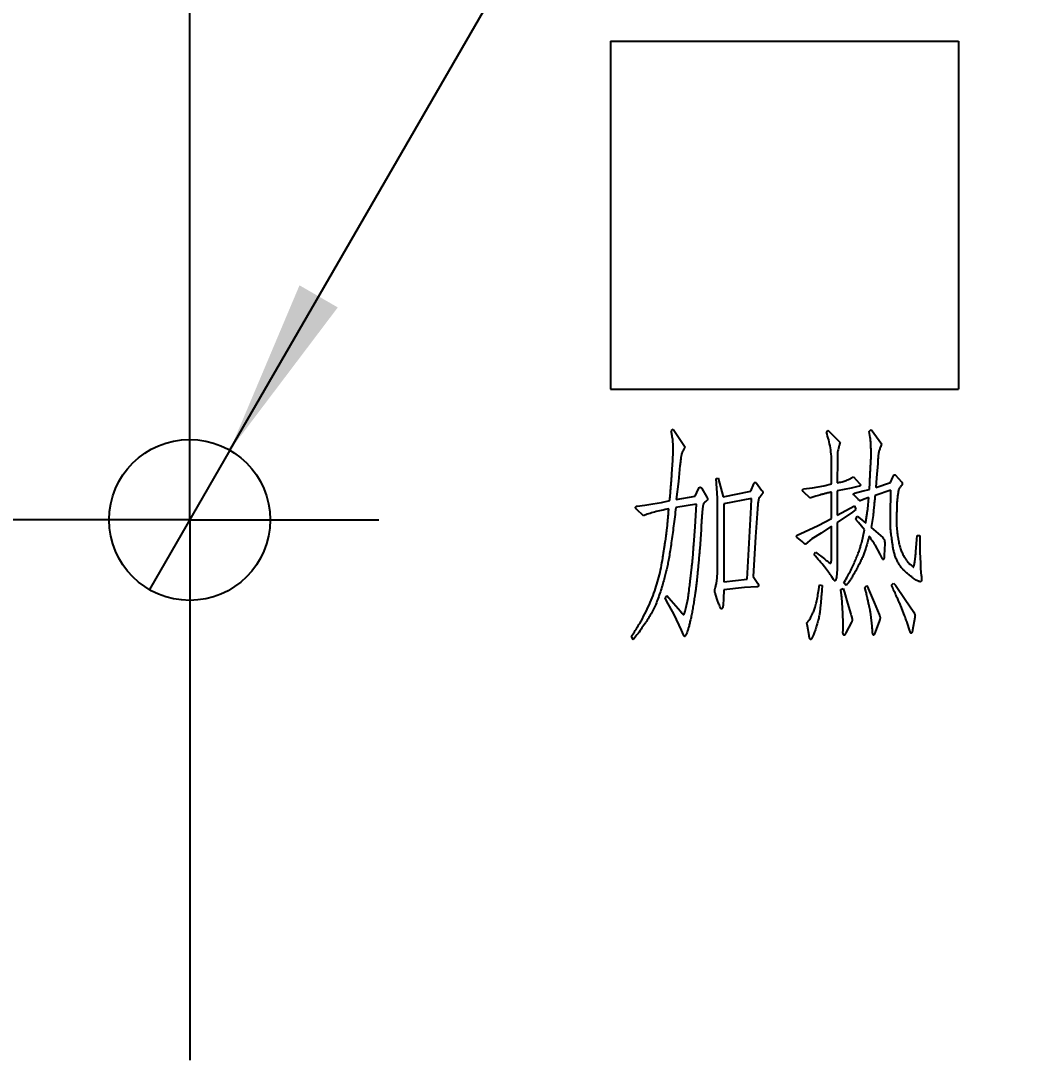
# Model space of a CAD drawing. Header units: millimetres. Extents: x 52 to 392, y 157 to 251.
# Drawn here: x 318.11 to 341.13, y 205.19 to 229.07 of the extents above; entities that cross this region are included whole.
import ezdxf

# ---------------------------------------------------------------- set-up
doc = ezdxf.new("R2010")
doc.units = ezdxf.units.MM
doc.linetypes.add('CENTERX2', pattern=[20.32, 12.7, -2.54, 2.54, -2.54])
doc.layers.add('中心线层', color=1, linetype='CENTERX2', lineweight=25)
doc.layers.add('标注层', color=150, linetype='Continuous', lineweight=25)
doc.styles.add('SLDTEXTSTYLE2', font='hyswlongfangsong.ttf')
doc.dimstyles.new('SLDDIMSTYLE0', dxfattribs={"dimtxt": 3.5, "dimasz": 4.08, "dimexe": 0, "dimexo": 0.0625, "dimgap": 0.875, "dimtad": 2, "dimrnd": 1e-09, "dimzin": 12, "dimdsep": 46, "dimtxsty": 'SLDTEXTSTYLE2', "dimsah": 1, "dimcen": 0.09, "dimadec": 0, "dimazin": 3, "dimtfac": 1, "dimtofl": 0, "dimtmove": 0, "dimatfit": 3, "dimfxl": 0, "dimfrac": 2, "dimtolj": 1, "dimtzin": 12, "dimarcsym": 0})
doc.dimstyles.new('SLDDIMSTYLE4', dxfattribs={"dimtxt": 3.5, "dimasz": 4.08, "dimexe": 0, "dimexo": 0.0625, "dimgap": 0.875, "dimtad": 2, "dimrnd": 1e-09, "dimzin": 4, "dimdsep": 46, "dimtxsty": 'SLDTEXTSTYLE2', "dimblk1": 'NONE', "dimsah": 1, "dimcen": 0, "dimadec": 0, "dimazin": 1, "dimtfac": 1, "dimtmove": 0, "dimatfit": 3, "dimldrblk": 'NONE', "dimfxl": 0, "dimfrac": 2, "dimtolj": 1, "dimtzin": 12, "dimarcsym": 0})

# ---------------------------------------------------------------- blocks, each defined once
blk = doc.blocks.new('_D_18')
at = {"layer": '标注层'}
for p, q in [((275.989, 207.951), (275.989, 248.601)), ((367.989, 207.951), (367.989, 248.601)), ((275.989, 246.601), (367.989, 246.601))]:
    blk.add_line(p, q, dxfattribs=at)
for points in [[(275.989, 246.601), (280.069, 246.093), (280.069, 247.109)], [(367.989, 246.601), (363.909, 247.109), (363.909, 246.093)]]:
    blk.add_solid(points, dxfattribs=at)
at = {"layer": '标注层', "insert": (321.142, 251.113), "char_height": 3.5, "attachment_point": 1, "style": 'SLDTEXTSTYLE2'}
blk.add_mtext('92', dxfattribs=at)
blk = doc.blocks.new('_D_21')
at = {"layer": '标注层'}
for p, q in [((266.989, 230.601), (266.989, 237.211)), ((321.989, 221.951), (321.989, 237.211)), ((321.989, 235.211), (266.989, 235.211))]:
    blk.add_line(p, q, dxfattribs=at)
for points in [[(266.989, 235.211), (271.069, 234.703), (271.069, 235.719)], [(321.989, 235.211), (317.909, 235.719), (317.909, 234.703)]]:
    blk.add_solid(points, dxfattribs=at)
at = {"layer": '标注层', "insert": (289.253, 239.723), "char_height": 3.5, "attachment_point": 1, "style": 'SLDTEXTSTYLE2'}
blk.add_mtext('55', dxfattribs=at)
blk = doc.blocks.new('_D_24')
at = {"layer": '标注层'}
for q in [(335.97, 241.816), (321.064, 215.999)]:
    blk.add_line((322.914, 219.203), q, dxfattribs=at)
blk.add_solid([(322.914, 219.203), (325.394, 222.483), (324.514, 222.991)], dxfattribs=at)
at = {"layer": '标注层', "char_height": 3.5, "attachment_point": 1, "rotation": 60, "style": 'SLDTEXTSTYLE2'}
for s, insert in [('3.70', (329.011, 238.75)), ('%%c', (326.941, 235.194))]:
    blk.add_mtext(s, dxfattribs=dict(at, insert=insert))
blk = doc.blocks.new('_NONE')
blk = doc.blocks.new('SW_CENTERMARKSYMBOL_10')
at = {"layer": '中心线层', "color": 0}
for p, q in [((0, 2.5), (0, 4.35)), ((0, 0), (0, 2.5)), ((-2.5, 0), (-4.35, 0)), ((0, 0), (-2.5, 0)), ((0, 0), (0, -2.5)), ((0, 0), (2.5, 0)), ((2.5, 0), (4.35, 0)), ((0, -2.5), (0, -12.415))]:
    blk.add_line(p, q, dxfattribs=at)

msp = doc.modelspace()

# ---------------------------------------------------------------- linework, layer by layer
at = {"color": 7, "linetype": 'Continuous', "lineweight": 25}
for p, q in [((331.663, 228.601), (331.663, 220.601)), ((331.663, 228.601), (339.663, 228.601)), ((339.663, 228.601), (339.663, 220.601)), ((331.663, 220.601), (339.663, 220.601)), ((333.059, 219.65), (333.105, 219.685)), ((333.105, 219.685), (333.376, 219.272)), ((336.626, 219.615), (336.657, 219.665)), ((336.657, 219.665), (336.943, 219.378)), ((337.608, 219.63), (337.658, 219.68)), ((337.633, 219.494), (337.608, 219.63)), ((337.658, 219.68), (337.9, 219.343)), ((337.653, 219.031), (337.653, 219.131)), ((333.26, 218.85), (333.225, 218.482)), ((336.747, 218.427), (336.747, 218.875)), ((336.878, 218.976), (336.873, 218.452)), ((337.805, 218.9), (337.779, 218.568)), ((334.091, 218.553), (334.141, 218.562)), ((334.121, 218.099), (334.091, 218.553)), ((334.141, 218.562), (334.252, 218.134)), ((337.25, 218.593), (337.391, 218.436)), ((337.779, 218.568), (337.764, 218.346)), ((338.096, 218.462), (338.151, 218.583)), ((338.217, 218.628), (338.353, 218.477)), ((333.225, 218.482), (333.175, 218.069)), ((333.608, 218.145), (333.689, 218.316)), ((333.764, 218.321), (333.879, 218.125)), ((334.886, 218.26), (334.957, 218.427)), ((335.018, 218.447), (335.138, 218.281)), ((336.097, 218.311), (336.309, 218.341)), ((336.309, 218.341), (336.571, 218.386)), ((336.571, 218.386), (336.747, 218.427)), ((337.195, 218.331), (336.873, 218.266)), ((337.382, 218.376), (337.195, 218.331)), ((337.472, 218.266), (337.618, 218.301)), ((338.111, 218.286), (337.744, 218.16)), ((337.764, 218.346), (338.096, 218.462)), ((338.107, 218.134), (338.111, 218.286)), ((333.175, 218.069), (333.608, 218.145)), ((334.126, 217.651), (334.121, 218.099)), ((334.252, 218.134), (334.886, 218.26)), ((334.906, 218.09), (334.267, 217.969)), ((334.897, 217.893), (334.906, 218.09)), ((336.254, 218.099), (336.097, 218.245)), ((336.747, 217.631), (336.747, 218.24)), ((336.873, 218.266), (336.873, 217.707)), ((337.362, 218.069), (337.261, 218.17)), ((337.276, 218.215), (337.472, 218.266)), ((337.497, 218.074), (337.402, 218.039)), ((337.603, 218.114), (337.497, 218.074)), ((337.578, 217.852), (337.603, 218.114)), ((338.101, 217.848), (338.107, 218.134)), ((332.42, 217.697), (332.264, 217.848)), ((332.274, 217.918), (332.45, 217.943)), ((332.45, 217.943), (332.636, 217.969)), ((332.636, 217.969), (332.832, 218.004)), ((332.832, 218.004), (333.024, 218.044)), ((333.638, 217.964), (333.165, 217.883)), ((333.613, 217.445), (333.638, 217.964)), ((334.267, 217.969), (334.267, 216.177)), ((334.806, 216.242), (334.897, 217.893)), ((335.043, 217.852), (334.997, 217.213)), ((336.873, 217.707), (337.17, 217.868)), ((337.17, 217.868), (337.271, 217.923)), ((337.301, 217.838), (337.225, 217.782)), ((337.271, 217.923), (337.301, 217.838)), ((338.101, 217.682), (338.101, 217.848)), ((334.126, 216.473), (334.126, 217.651)), ((336.435, 217.47), (336.747, 217.631)), ((337.225, 217.782), (336.873, 217.541)), ((337.306, 217.611), (337.336, 217.687)), ((337.362, 217.541), (337.306, 217.611)), ((337.336, 217.687), (337.402, 217.636)), ((337.402, 217.636), (337.532, 217.526)), ((337.699, 217.702), (337.658, 217.43)), ((333.577, 217.032), (333.613, 217.445)), ((333.744, 217.38), (333.714, 216.937)), ((336.123, 217.324), (336.435, 217.47)), ((336.747, 217.46), (336.505, 217.299)), ((336.747, 216.796), (336.747, 217.46)), ((336.873, 217.541), (336.873, 216.503)), ((337.503, 217.369), (337.362, 217.541)), ((337.437, 217.083), (337.503, 217.369)), ((337.658, 217.43), (337.92, 217.193)), ((334.997, 217.213), (334.942, 216.297)), ((335.957, 217.248), (336.123, 217.324)), ((336.068, 217.103), (335.957, 217.198)), ((336.294, 217.168), (336.143, 217.043)), ((336.505, 217.299), (336.294, 217.168)), ((338.685, 216.871), (338.706, 217.148)), ((338.706, 217.148), (338.715, 217.244)), ((338.715, 217.244), (338.771, 217.239)), ((338.771, 217.239), (338.771, 216.861)), ((336.344, 216.801), (336.379, 216.861)), ((336.379, 216.861), (336.581, 216.705)), ((337.86, 216.811), (337.744, 217.027)), ((337.966, 217.057), (337.955, 216.785)), ((337.966, 217.083), (337.966, 217.057)), ((338.771, 216.861), (338.786, 216.604)), ((337.91, 216.72), (337.86, 216.811)), ((336.873, 216.503), (336.863, 216.338)), ((338.544, 216.584), (338.61, 216.534)), ((334.267, 216.177), (334.806, 216.242)), ((334.942, 216.297), (335.047, 216.141)), ((336.793, 216.232), (336.752, 216.292)), ((337.029, 216.157), (337.064, 216.217)), ((337.084, 216.091), (337.029, 216.157)), ((337.12, 216.136), (337.084, 216.091)), ((338.122, 216.101), (338.172, 216.151)), ((338.172, 216.151), (338.212, 216.101)), ((334.267, 215.995), (334.258, 215.784)), ((334.741, 216.051), (334.267, 215.995)), ((335.027, 216.066), (334.741, 216.051)), ((336.45, 216.005), (336.465, 216.106)), ((336.465, 216.106), (336.526, 216.096)), ((336.526, 216.096), (336.52, 215.985)), ((336.959, 216), (337.014, 216.025)), ((336.969, 215.915), (336.959, 216)), ((337.014, 216.025), (337.039, 215.935)), ((337.039, 215.935), (337.115, 215.688)), ((337.507, 216.051), (337.558, 216.091)), ((337.532, 215.965), (337.507, 216.051)), ((337.558, 216.091), (337.588, 216.025)), ((337.588, 216.025), (337.724, 215.703)), ((338.151, 216.04), (338.122, 216.101)), ((338.212, 216.101), (338.439, 215.769)), ((332.918, 215.809), (332.958, 215.864)), ((332.953, 215.743), (332.918, 215.809)), ((333.125, 215.426), (332.953, 215.743)), ((332.958, 215.864), (333.004, 215.809)), ((333.004, 215.809), (333.271, 215.502)), ((333.396, 215.562), (333.447, 215.799)), ((334.117, 215.774), (334.086, 215.875)), ((334.157, 215.668), (334.117, 215.774)), ((334.258, 215.784), (334.252, 215.653)), ((337.115, 215.688), (337.19, 215.432)), ((337.724, 215.703), (337.84, 215.426)), ((338.439, 215.769), (338.635, 215.482)), ((333.296, 215.064), (333.125, 215.426)), ((337.014, 215.24), (337.004, 215.432)), ((337.668, 215.23), (337.638, 215.487)), ((338.424, 215.406), (338.338, 215.623)), ((337.205, 215.25), (337.074, 215.004)), ((337.849, 215.291), (337.749, 215.018)), ((338.544, 215.049), (338.484, 215.24)), ((338.66, 215.356), (338.605, 215.069)), ((332.148, 214.928), (332.198, 215.004)), ((333.341, 214.963), (333.296, 215.064)), ((336.229, 214.943), (336.194, 215.159)), ((332.188, 214.848), (332.148, 214.928)), ((332.248, 214.928), (332.188, 214.848))]:
    msp.add_line(p, q, dxfattribs=at)
msp.add_circle((321.989, 217.601), 1.85, dxfattribs=at)
for points, knots in [([(333.024, 218.044), (333.027, 218.081), (333.034, 218.151), (333.043, 218.254), (333.051, 218.35), (333.059, 218.439), (333.064, 218.52), (333.071, 218.595), (333.074, 218.663), (333.081, 218.742), (333.085, 218.831), (333.093, 218.928), (333.097, 219.014), (333.103, 219.111), (333.108, 219.221), (333.103, 219.328), (333.097, 219.415), (333.087, 219.486), (333.075, 219.566), (333.064, 219.621), (333.059, 219.65)], [0, 0, 0, 0, 0.068277, 0.132365, 0.191804, 0.247054, 0.298082, 0.344495, 0.386689, 0.424267, 0.491944, 0.552696, 0.605512, 0.651399, 0.733337, 0.810652, 0.850572, 0.895333, 0.945459, 1, 1, 1, 1]), ([(336.747, 218.875), (336.746, 218.939), (336.743, 219.067), (336.72, 219.255), (336.683, 219.438), (336.645, 219.556), (336.626, 219.615)], [0, 0, 0, 0, 0.256715, 0.508069, 0.754959, 1, 1, 1, 1]), ([(337.653, 219.131), (337.653, 219.158), (337.653, 219.214), (337.65, 219.302), (337.646, 219.397), (337.638, 219.461), (337.633, 219.494)], [0, 0, 0, 0, 0.219632, 0.4639625, 0.7270809, 1, 1, 1, 1]), ([(333.376, 219.272), (333.367, 219.259), (333.351, 219.233), (333.332, 219.196), (333.314, 219.163), (333.301, 219.129), (333.292, 219.086), (333.282, 219.027), (333.271, 218.945), (333.264, 218.884), (333.26, 218.85)], [0, 0, 0, 0, 0.108499, 0.203848, 0.286393, 0.358076, 0.445989, 0.582267, 0.766889, 1, 1, 1, 1]), ([(336.943, 219.378), (336.935, 219.355), (336.918, 219.311), (336.901, 219.246), (336.888, 219.187), (336.881, 219.119), (336.88, 219.05), (336.879, 218.998), (336.878, 218.976)], [0, 0, 0, 0, 0.180801, 0.3445886, 0.490871, 0.6205392, 0.8384395, 1, 1, 1, 1]), ([(337.9, 219.343), (337.892, 219.327), (337.877, 219.297), (337.859, 219.253), (337.844, 219.215), (337.833, 219.177), (337.826, 219.132), (337.819, 219.072), (337.811, 218.992), (337.807, 218.933), (337.805, 218.9)], [0, 0, 0, 0, 0.115849, 0.218741, 0.308932, 0.385239, 0.476308, 0.609267, 0.782718, 1, 1, 1, 1]), ([(337.618, 218.301), (337.62, 218.344), (337.623, 218.427), (337.627, 218.547), (337.633, 218.655), (337.637, 218.753), (337.643, 218.838), (337.646, 218.913), (337.65, 218.976), (337.652, 219.014), (337.653, 219.031)], [0, 0, 0, 0, 0.1786849, 0.3420382, 0.4911644, 0.6239369, 0.7414818, 0.8436333, 0.9294852, 1, 1, 1, 1]), ([(336.873, 218.452), (336.911, 218.46), (336.983, 218.475), (337.084, 218.507), (337.173, 218.545), (337.225, 218.577), (337.25, 218.593)], [0, 0, 0, 0, 0.284672, 0.543503, 0.782352, 1, 1, 1, 1]), ([(338.151, 218.583), (338.157, 218.594), (338.166, 218.612), (338.182, 218.634), (338.203, 218.642), (338.212, 218.633), (338.217, 218.628)], [0, 0, 0, 0, 0.3836541, 0.6385694, 0.8131241, 1, 1, 1, 1]), ([(333.689, 218.316), (333.693, 218.325), (333.699, 218.341), (333.722, 218.356), (333.747, 218.345), (333.758, 218.33), (333.764, 218.321)], [0, 0, 0, 0, 0.2948222, 0.4879027, 0.6892301, 1, 1, 1, 1]), ([(334.957, 218.427), (334.961, 218.435), (334.967, 218.449), (334.983, 218.464), (335.004, 218.462), (335.012, 218.453), (335.018, 218.447)], [0, 0, 0, 0, 0.328461, 0.545026, 0.733109, 1, 1, 1, 1]), ([(336.097, 218.245), (336.092, 218.252), (336.082, 218.264), (336.076, 218.284), (336.081, 218.304), (336.092, 218.309), (336.097, 218.311)], [0, 0, 0, 0, 0.3113939, 0.5698893, 0.7838464, 1, 1, 1, 1]), ([(337.391, 218.436), (337.397, 218.429), (337.406, 218.417), (337.411, 218.397), (337.401, 218.38), (337.389, 218.377), (337.382, 218.376)], [0, 0, 0, 0, 0.330572, 0.557073, 0.740678, 1, 1, 1, 1]), ([(338.333, 218.366), (338.324, 218.356), (338.31, 218.338), (338.293, 218.315), (338.286, 218.294), (338.281, 218.27), (338.275, 218.237), (338.27, 218.197), (338.264, 218.157), (338.26, 218.12), (338.255, 218.09), (338.251, 218.062), (338.249, 218.027), (338.247, 217.976), (338.244, 217.905), (338.243, 217.82), (338.24, 217.734), (338.239, 217.662), (338.237, 217.61), (338.237, 217.581), (338.237, 217.571)], [0, 0, 0, 0, 0.049007, 0.084124, 0.103565, 0.132724, 0.174659, 0.22656, 0.280279, 0.325572, 0.36359, 0.392268, 0.429986, 0.492436, 0.580592, 0.693478, 0.806363, 0.895379, 0.95963, 1, 1, 1, 1]), ([(338.353, 218.477), (338.357, 218.469), (338.366, 218.454), (338.372, 218.433), (338.37, 218.415), (338.362, 218.4), (338.349, 218.384), (338.338, 218.373), (338.333, 218.366)], [0, 0, 0, 0, 0.213697, 0.406878, 0.501972, 0.631314, 0.79528, 1, 1, 1, 1]), ([(333.879, 218.125), (333.884, 218.116), (333.891, 218.1), (333.898, 218.08), (333.896, 218.065), (333.888, 218.054), (333.876, 218.042), (333.865, 218.034), (333.859, 218.029)], [0, 0, 0, 0, 0.2656983, 0.4540281, 0.5398543, 0.6484559, 0.8053334, 1, 1, 1, 1]), ([(335.133, 218.175), (335.117, 218.156), (335.089, 218.123), (335.066, 218.072), (335.059, 218.027), (335.052, 217.981), (335.048, 217.922), (335.045, 217.877), (335.043, 217.852)], [0, 0, 0, 0, 0.213607, 0.381772, 0.476712, 0.610255, 0.78457, 1, 1, 1, 1]), ([(335.138, 218.281), (335.145, 218.271), (335.157, 218.255), (335.167, 218.228), (335.155, 218.2), (335.141, 218.185), (335.133, 218.175)], [0, 0, 0, 0, 0.2988095, 0.4899062, 0.6787095, 1, 1, 1, 1]), ([(336.747, 218.24), (336.718, 218.233), (336.662, 218.22), (336.582, 218.2), (336.51, 218.182), (336.445, 218.163), (336.387, 218.146), (336.336, 218.13), (336.293, 218.114), (336.266, 218.104), (336.254, 218.099)], [0, 0, 0, 0, 0.174841, 0.335221, 0.4808, 0.612356, 0.730541, 0.833973, 0.923621, 1, 1, 1, 1]), ([(337.261, 218.17), (337.257, 218.173), (337.249, 218.178), (337.245, 218.194), (337.258, 218.207), (337.269, 218.212), (337.276, 218.215)], [0, 0, 0, 0, 0.237682, 0.426254, 0.657932, 1, 1, 1, 1]), ([(337.402, 218.039), (337.396, 218.041), (337.379, 218.047), (337.368, 218.061), (337.362, 218.069)], [0, 0, 0, 0, 0.376052, 1, 1, 1, 1]), ([(337.744, 218.16), (337.742, 218.131), (337.737, 218.075), (337.728, 217.996), (337.721, 217.926), (337.715, 217.864), (337.71, 217.811), (337.706, 217.767), (337.702, 217.732), (337.7, 217.711), (337.699, 217.702)], [0, 0, 0, 0, 0.190454, 0.363168, 0.516207, 0.651346, 0.766971, 0.863084, 0.941297, 1, 1, 1, 1]), ([(332.198, 215.004), (332.245, 215.076), (332.335, 215.219), (332.453, 215.437), (332.557, 215.65), (332.643, 215.862), (332.715, 216.074), (332.778, 216.287), (332.828, 216.503), (332.86, 216.684), (332.881, 216.825), (332.896, 216.922), (332.909, 217.01), (332.921, 217.088), (332.931, 217.158), (332.941, 217.219), (332.947, 217.271), (332.953, 217.316), (332.959, 217.36), (332.964, 217.41), (332.97, 217.466), (332.977, 217.529), (332.982, 217.6), (332.989, 217.678), (332.997, 217.763), (333.001, 217.822), (333.004, 217.852)], [0, 0, 0, 0, 0.0862522, 0.1687668, 0.2477849, 0.3235666, 0.397773, 0.4718759, 0.5456962, 0.6200327, 0.6557887, 0.6882718, 0.7179373, 0.7446125, 0.7680149, 0.7883904, 0.8059522, 0.8202747, 0.8343179, 0.850833, 0.8698489, 0.8911181, 0.914593, 0.9408164, 0.9692924, 1, 1, 1, 1]), ([(332.264, 217.848), (332.257, 217.854), (332.244, 217.866), (332.238, 217.89), (332.25, 217.912), (332.265, 217.916), (332.274, 217.918)], [0, 0, 0, 0, 0.293115, 0.524366, 0.737504, 1, 1, 1, 1]), ([(333.165, 217.883), (333.157, 217.811), (333.14, 217.671), (333.114, 217.465), (333.088, 217.267), (333.062, 217.079), (333.036, 216.905), (333.012, 216.749), (332.985, 216.611), (332.959, 216.486), (332.929, 216.366), (332.896, 216.238), (332.855, 216.099), (332.811, 215.951), (332.761, 215.803), (332.705, 215.663), (332.646, 215.533), (332.579, 215.413), (332.507, 215.297), (332.429, 215.178), (332.342, 215.054), (332.28, 214.971), (332.248, 214.928)], [0, 0, 0, 0, 0.068843, 0.134887, 0.198577, 0.259444, 0.315846, 0.366347, 0.411044, 0.449874, 0.487759, 0.529505, 0.575711, 0.626099, 0.676997, 0.725046, 0.770293, 0.813111, 0.855739, 0.90117, 0.949245, 1, 1, 1, 1]), ([(333.004, 217.852), (332.946, 217.842), (332.835, 217.821), (332.68, 217.783), (332.542, 217.744), (332.459, 217.712), (332.42, 217.697)], [0, 0, 0, 0, 0.293743, 0.5572428, 0.7922595, 1, 1, 1, 1]), ([(333.859, 218.029), (333.849, 218.022), (333.832, 218.009), (333.812, 217.99), (333.8, 217.973), (333.796, 217.952), (333.788, 217.927), (333.782, 217.883), (333.776, 217.828), (333.77, 217.777), (333.768, 217.74), (333.765, 217.713), (333.763, 217.677), (333.76, 217.634), (333.756, 217.582), (333.753, 217.522), (333.748, 217.453), (333.745, 217.405), (333.744, 217.38)], [0, 0, 0, 0, 0.055623, 0.097592, 0.118331, 0.14823, 0.187951, 0.236921, 0.340945, 0.434894, 0.463556, 0.503262, 0.556123, 0.621121, 0.69716, 0.786359, 0.886597, 1, 1, 1, 1]), ([(337.532, 217.526), (337.535, 217.547), (337.54, 217.586), (337.547, 217.642), (337.555, 217.692), (337.561, 217.736), (337.566, 217.774), (337.571, 217.806), (337.575, 217.831), (337.577, 217.846), (337.578, 217.852)], [0, 0, 0, 0, 0.191564, 0.362657, 0.515836, 0.650469, 0.766873, 0.862808, 0.940517, 1, 1, 1, 1]), ([(338.791, 216.181), (338.783, 216.181), (338.766, 216.182), (338.738, 216.194), (338.704, 216.209), (338.666, 216.233), (338.622, 216.263), (338.573, 216.3), (338.518, 216.344), (338.459, 216.393), (338.401, 216.449), (338.347, 216.51), (338.3, 216.577), (338.259, 216.648), (338.224, 216.724), (338.195, 216.806), (338.173, 216.892), (338.156, 216.98), (338.145, 217.067), (338.132, 217.148), (338.122, 217.219), (338.115, 217.282), (338.108, 217.336), (338.103, 217.382), (338.1, 217.419), (338.097, 217.476), (338.098, 217.562), (338.1, 217.64), (338.101, 217.682)], [0, 0, 0, 0, 0.013061, 0.029507, 0.050332, 0.075719, 0.105612, 0.140335, 0.179434, 0.223465, 0.269436, 0.315198, 0.360925, 0.406959, 0.454057, 0.502604, 0.552445, 0.604095, 0.654506, 0.700291, 0.740917, 0.776391, 0.807236, 0.832985, 0.853602, 0.86956, 0.929109, 1, 1, 1, 1]), ([(338.237, 217.571), (338.237, 217.54), (338.238, 217.476), (338.248, 217.376), (338.259, 217.268), (338.277, 217.155), (338.298, 217.044), (338.328, 216.94), (338.364, 216.848), (338.405, 216.768), (338.447, 216.701), (338.484, 216.648), (338.515, 216.609), (338.536, 216.591), (338.544, 216.584)], [0, 0, 0, 0, 0.086639, 0.181315, 0.28404, 0.394487, 0.504415, 0.60559, 0.698565, 0.784857, 0.860469, 0.921619, 0.9676, 1, 1, 1, 1]), ([(335.957, 217.198), (335.952, 217.202), (335.944, 217.208), (335.94, 217.223), (335.944, 217.238), (335.952, 217.245), (335.957, 217.248)], [0, 0, 0, 0, 0.2626865, 0.494023, 0.7373135, 1, 1, 1, 1]), ([(336.143, 217.043), (336.14, 217.044), (336.131, 217.047), (336.116, 217.06), (336.094, 217.079), (336.077, 217.094), (336.068, 217.103)], [0, 0, 0, 0, 0.092953, 0.291481, 0.596878, 1, 1, 1, 1]), ([(337.613, 217.228), (337.602, 217.189), (337.581, 217.114), (337.55, 217.007), (337.519, 216.91), (337.488, 216.821), (337.452, 216.733), (337.409, 216.64), (337.358, 216.539), (337.302, 216.435), (337.246, 216.336), (337.197, 216.252), (337.157, 216.187), (337.131, 216.151), (337.12, 216.136)], [0, 0, 0, 0, 0.101535, 0.193802, 0.278377, 0.35396, 0.429489, 0.514539, 0.608117, 0.71143, 0.810103, 0.890582, 0.954302, 1, 1, 1, 1]), ([(337.744, 217.027), (337.737, 217.037), (337.719, 217.062), (337.691, 217.107), (337.654, 217.163), (337.627, 217.205), (337.613, 217.228)], [0, 0, 0, 0, 0.158347, 0.380363, 0.658306, 1, 1, 1, 1]), ([(337.92, 217.193), (337.929, 217.182), (337.943, 217.165), (337.962, 217.142), (337.965, 217.114), (337.965, 217.095), (337.966, 217.083)], [0, 0, 0, 0, 0.349256, 0.535487, 0.706001, 1, 1, 1, 1]), ([(333.714, 216.937), (333.712, 216.911), (333.708, 216.855), (333.699, 216.762), (333.69, 216.652), (333.678, 216.531), (333.667, 216.409), (333.655, 216.296), (333.646, 216.198), (333.636, 216.11), (333.625, 216.022), (333.611, 215.925), (333.594, 215.813), (333.575, 215.689), (333.555, 215.564), (333.532, 215.444), (333.509, 215.335), (333.485, 215.237), (333.464, 215.151), (333.444, 215.081), (333.426, 215.028), (333.411, 214.989), (333.398, 214.962), (333.387, 214.943), (333.378, 214.932), (333.367, 214.922), (333.349, 214.938), (333.344, 214.953), (333.341, 214.963)], [0, 0, 0, 0, 0.036302, 0.080824, 0.133184, 0.193768, 0.254706, 0.308192, 0.355253, 0.394906, 0.434602, 0.481519, 0.535362, 0.596731, 0.65932, 0.717078, 0.770382, 0.818918, 0.86143, 0.89579, 0.922718, 0.941825, 0.955312, 0.965657, 0.972472, 0.976803, 0.984288, 1, 1, 1, 1]), ([(333.447, 215.799), (333.448, 215.809), (333.452, 215.832), (333.456, 215.871), (333.462, 215.917), (333.469, 215.97), (333.475, 216.031), (333.484, 216.099), (333.493, 216.174), (333.502, 216.254), (333.512, 216.332), (333.519, 216.405), (333.527, 216.467), (333.533, 216.521), (333.538, 216.564), (333.543, 216.599), (333.546, 216.623), (333.548, 216.642), (333.549, 216.661), (333.552, 216.686), (333.555, 216.72), (333.559, 216.764), (333.562, 216.818), (333.566, 216.881), (333.572, 216.953), (333.575, 217.005), (333.577, 217.032)], [0, 0, 0, 0, 0.025503, 0.056967, 0.094545, 0.137565, 0.187151, 0.24225, 0.302792, 0.36997, 0.435955, 0.494636, 0.545485, 0.589031, 0.624148, 0.652033, 0.672014, 0.684695, 0.697375, 0.717293, 0.745048, 0.780641, 0.824024, 0.875245, 0.933704, 1, 1, 1, 1]), ([(337.064, 216.217), (337.088, 216.26), (337.136, 216.345), (337.202, 216.472), (337.261, 216.598), (337.312, 216.719), (337.356, 216.831), (337.392, 216.928), (337.419, 217.011), (337.431, 217.061), (337.437, 217.083)], [0, 0, 0, 0, 0.157153, 0.308865, 0.455318, 0.596712, 0.726359, 0.83642, 0.927483, 1, 1, 1, 1]), ([(338.61, 216.534), (338.613, 216.53), (338.617, 216.524), (338.627, 216.513), (338.634, 216.525), (338.639, 216.541), (338.645, 216.571), (338.653, 216.61), (338.662, 216.662), (338.67, 216.723), (338.679, 216.794), (338.683, 216.844), (338.685, 216.871)], [0, 0, 0, 0, 0.038593, 0.064839, 0.082629, 0.127801, 0.205035, 0.311375, 0.446519, 0.606167, 0.790707, 1, 1, 1, 1]), ([(336.752, 216.292), (336.727, 216.33), (336.672, 216.409), (336.577, 216.53), (336.466, 216.663), (336.386, 216.753), (336.344, 216.801)], [0, 0, 0, 0, 0.20834, 0.443816, 0.708402, 1, 1, 1, 1]), ([(336.581, 216.705), (336.599, 216.69), (336.632, 216.665), (336.673, 216.631), (336.699, 216.615), (336.716, 216.598), (336.733, 216.614), (336.736, 216.635), (336.742, 216.664), (336.745, 216.699), (336.746, 216.744), (336.747, 216.777), (336.747, 216.796)], [0, 0, 0, 0, 0.19131, 0.331274, 0.420302, 0.458129, 0.492621, 0.571245, 0.636517, 0.731275, 0.85163, 1, 1, 1, 1]), ([(337.955, 216.785), (337.955, 216.774), (337.954, 216.755), (337.952, 216.729), (337.947, 216.71), (337.943, 216.698), (337.935, 216.69), (337.925, 216.695), (337.918, 216.706), (337.913, 216.715), (337.91, 216.72)], [0, 0, 0, 0, 0.238651, 0.429526, 0.568831, 0.658519, 0.712702, 0.769271, 0.861541, 1, 1, 1, 1]), ([(334.086, 215.875), (334.082, 215.888), (334.074, 215.91), (334.065, 215.941), (334.059, 215.964), (334.058, 215.982), (334.061, 215.999), (334.066, 216.019), (334.074, 216.045), (334.084, 216.078), (334.094, 216.118), (334.105, 216.167), (334.11, 216.225), (334.116, 216.289), (334.12, 216.35), (334.124, 216.403), (334.125, 216.442), (334.126, 216.465), (334.126, 216.473)], [0, 0, 0, 0, 0.06696, 0.119247, 0.158144, 0.182653, 0.206196, 0.241521, 0.286074, 0.341056, 0.409334, 0.490465, 0.586566, 0.697155, 0.805112, 0.891006, 0.955921, 1, 1, 1, 1]), ([(338.786, 216.604), (338.787, 216.58), (338.789, 216.533), (338.792, 216.466), (338.798, 216.405), (338.803, 216.35), (338.808, 216.303), (338.813, 216.267), (338.815, 216.241), (338.816, 216.227), (338.816, 216.221)], [0, 0, 0, 0, 0.1886029, 0.3637163, 0.5235978, 0.6699342, 0.795009, 0.8909128, 0.9591569, 1, 1, 1, 1]), ([(335.047, 216.141), (335.053, 216.13), (335.061, 216.112), (335.07, 216.084), (335.053, 216.065), (335.037, 216.065), (335.027, 216.066)], [0, 0, 0, 0, 0.35345, 0.580692, 0.735874, 1, 1, 1, 1]), ([(336.863, 216.338), (336.862, 216.318), (336.86, 216.28), (336.848, 216.236), (336.839, 216.206), (336.821, 216.197), (336.805, 216.212), (336.797, 216.224), (336.793, 216.232)], [0, 0, 0, 0, 0.299267, 0.590605, 0.701807, 0.768616, 0.854582, 1, 1, 1, 1]), ([(338.816, 216.221), (338.815, 216.215), (338.814, 216.205), (338.808, 216.192), (338.801, 216.182), (338.794, 216.182), (338.791, 216.181)], [0, 0, 0, 0, 0.352467, 0.60546, 0.820814, 1, 1, 1, 1]), ([(336.194, 215.159), (336.191, 215.169), (336.187, 215.185), (336.183, 215.206), (336.18, 215.221), (336.179, 215.233), (336.185, 215.243), (336.194, 215.255), (336.207, 215.272), (336.226, 215.292), (336.249, 215.324), (336.274, 215.371), (336.304, 215.432), (336.337, 215.509), (336.371, 215.604), (336.402, 215.72), (336.428, 215.856), (336.442, 215.953), (336.45, 216.005)], [0, 0, 0, 0, 0.0314159, 0.055041, 0.0725424, 0.0824427, 0.0924114, 0.1095791, 0.1325171, 0.1623208, 0.2042349, 0.2618508, 0.3371226, 0.4295289, 0.5406898, 0.6731799, 0.825434, 1, 1, 1, 1]), ([(336.52, 215.985), (336.517, 215.937), (336.51, 215.844), (336.5, 215.711), (336.487, 215.59), (336.474, 215.478), (336.457, 215.372), (336.432, 215.267), (336.403, 215.162), (336.372, 215.075), (336.346, 215.009), (336.329, 214.965), (336.313, 214.929), (336.3, 214.9), (336.289, 214.877), (336.279, 214.862), (336.272, 214.852), (336.261, 214.848), (336.252, 214.861), (336.244, 214.879), (336.235, 214.908), (336.231, 214.93), (336.229, 214.943)], [0, 0, 0, 0, 0.113317, 0.217968, 0.312866, 0.399148, 0.481229, 0.564896, 0.650284, 0.738541, 0.780411, 0.816761, 0.847285, 0.87284, 0.89238, 0.906278, 0.915762, 0.920566, 0.930873, 0.946506, 0.969722, 1, 1, 1, 1]), ([(337.004, 215.432), (337.002, 215.474), (336.998, 215.558), (336.991, 215.682), (336.981, 215.8), (336.973, 215.877), (336.969, 215.915)], [0, 0, 0, 0, 0.2649583, 0.5208608, 0.7648114, 1, 1, 1, 1]), ([(337.638, 215.487), (337.635, 215.501), (337.628, 215.534), (337.616, 215.591), (337.601, 215.662), (337.583, 215.743), (337.567, 215.821), (337.551, 215.885), (337.542, 215.932), (337.535, 215.956), (337.532, 215.965)], [0, 0, 0, 0, 0.088713, 0.206996, 0.35666, 0.535893, 0.710339, 0.846295, 0.943097, 1, 1, 1, 1]), ([(338.338, 215.623), (338.325, 215.653), (338.297, 215.716), (338.252, 215.816), (338.204, 215.925), (338.169, 216.001), (338.151, 216.04)], [0, 0, 0, 0, 0.2153981, 0.4548003, 0.7153936, 1, 1, 1, 1]), ([(334.252, 215.653), (334.251, 215.642), (334.25, 215.621), (334.243, 215.593), (334.234, 215.574), (334.224, 215.557), (334.203, 215.559), (334.19, 215.583), (334.173, 215.619), (334.163, 215.65), (334.157, 215.668)], [0, 0, 0, 0, 0.146638, 0.264237, 0.357873, 0.429722, 0.486854, 0.58586, 0.757403, 1, 1, 1, 1]), ([(333.271, 215.502), (333.28, 215.49), (333.295, 215.469), (333.317, 215.446), (333.332, 215.429), (333.343, 215.427), (333.346, 215.426)], [0, 0, 0, 0, 0.4118993, 0.7092784, 0.8997374, 1, 1, 1, 1]), ([(333.346, 215.426), (333.35, 215.429), (333.362, 215.437), (333.37, 215.466), (333.385, 215.507), (333.392, 215.542), (333.396, 215.562)], [0, 0, 0, 0, 0.090225, 0.285242, 0.583322, 1, 1, 1, 1]), ([(337.19, 215.432), (337.195, 215.414), (337.203, 215.384), (337.212, 215.344), (337.217, 215.315), (337.219, 215.293), (337.213, 215.273), (337.208, 215.258), (337.205, 215.25)], [0, 0, 0, 0, 0.2896024, 0.5112491, 0.6614383, 0.7496795, 0.8644176, 1, 1, 1, 1]), ([(337.84, 215.426), (337.843, 215.416), (337.85, 215.399), (337.858, 215.376), (337.862, 215.36), (337.862, 215.344), (337.856, 215.322), (337.852, 215.303), (337.849, 215.291)], [0, 0, 0, 0, 0.22632, 0.39385, 0.513373, 0.582244, 0.733949, 1, 1, 1, 1]), ([(338.635, 215.482), (338.641, 215.468), (338.652, 215.446), (338.664, 215.415), (338.663, 215.386), (338.661, 215.367), (338.66, 215.356)], [0, 0, 0, 0, 0.349581, 0.557309, 0.732923, 1, 1, 1, 1]), ([(337.074, 215.004), (337.069, 214.993), (337.06, 214.976), (337.049, 214.956), (337.032, 214.947), (337.019, 214.963), (337.013, 214.982), (337.004, 215.003), (337.006, 215.025), (337.009, 215.05), (337.013, 215.081), (337.014, 215.11), (337.014, 215.138), (337.014, 215.166), (337.014, 215.2), (337.014, 215.226), (337.014, 215.24)], [0, 0, 0, 0, 0.095981, 0.156711, 0.191303, 0.224257, 0.304007, 0.357144, 0.407753, 0.479066, 0.5667, 0.657885, 0.716591, 0.791492, 0.886636, 1, 1, 1, 1]), ([(337.749, 215.018), (337.743, 215.006), (337.734, 214.986), (337.724, 214.963), (337.706, 214.951), (337.692, 214.977), (337.687, 215.01), (337.683, 215.054), (337.683, 215.096), (337.68, 215.135), (337.675, 215.18), (337.67, 215.213), (337.668, 215.23)], [0, 0, 0, 0, 0.113537, 0.182721, 0.217125, 0.25545, 0.379966, 0.525827, 0.615224, 0.725695, 0.853312, 1, 1, 1, 1]), ([(338.484, 215.24), (338.482, 215.248), (338.476, 215.268), (338.462, 215.303), (338.444, 215.351), (338.431, 215.386), (338.424, 215.406)], [0, 0, 0, 0, 0.141283, 0.351904, 0.639947, 1, 1, 1, 1]), ([(338.605, 215.069), (338.603, 215.059), (338.599, 215.042), (338.592, 215.019), (338.587, 215.004), (338.578, 214.995), (338.567, 214.997), (338.56, 215.009), (338.552, 215.026), (338.547, 215.04), (338.544, 215.049)], [0, 0, 0, 0, 0.209815, 0.370098, 0.482332, 0.547867, 0.605082, 0.685019, 0.815488, 1, 1, 1, 1])]:
    msp.add_open_spline(points, degree=3, knots=knots, dxfattribs=at)

# ---------------------------------------------------------------- block references
at = {"layer": '中心线层'}
msp.add_blockref('SW_CENTERMARKSYMBOL_10', (321.989, 217.601), dxfattribs=at)

# ---------------------------------------------------------------- dimensions: what is measured, and where the dimension line sits
at = {"layer": '标注层'}
for base, p1, p2, picture, middle in [((367.989, 246.601), (275.989, 207.951), (367.989, 207.951), '_D_18', (322.676, 246.601)), ((266.989, 235.211), (321.989, 221.951), (266.989, 230.601), '_D_21', (290.789, 235.211))]:
    dim = msp.add_linear_dim(base=base, p1=p1, p2=p2, dimstyle='SLDDIMSTYLE0', dxfattribs=at)
    dim.commit()
    dim.dimension.update_dxf_attribs({"geometry": picture, "text_midpoint": middle, "dimtype": 160})
dim = msp.add_diameter_dim_2p(p1=(321.064, 215.999), p2=(322.914, 219.203), dimstyle='SLDDIMSTYLE4', dxfattribs=at)
dim.commit()
dim.dimension.update_dxf_attribs({"geometry": '_D_24', "text_midpoint": (333.485, 237.513), "dimtype": 163})

doc.saveas('drawing.dxf')
